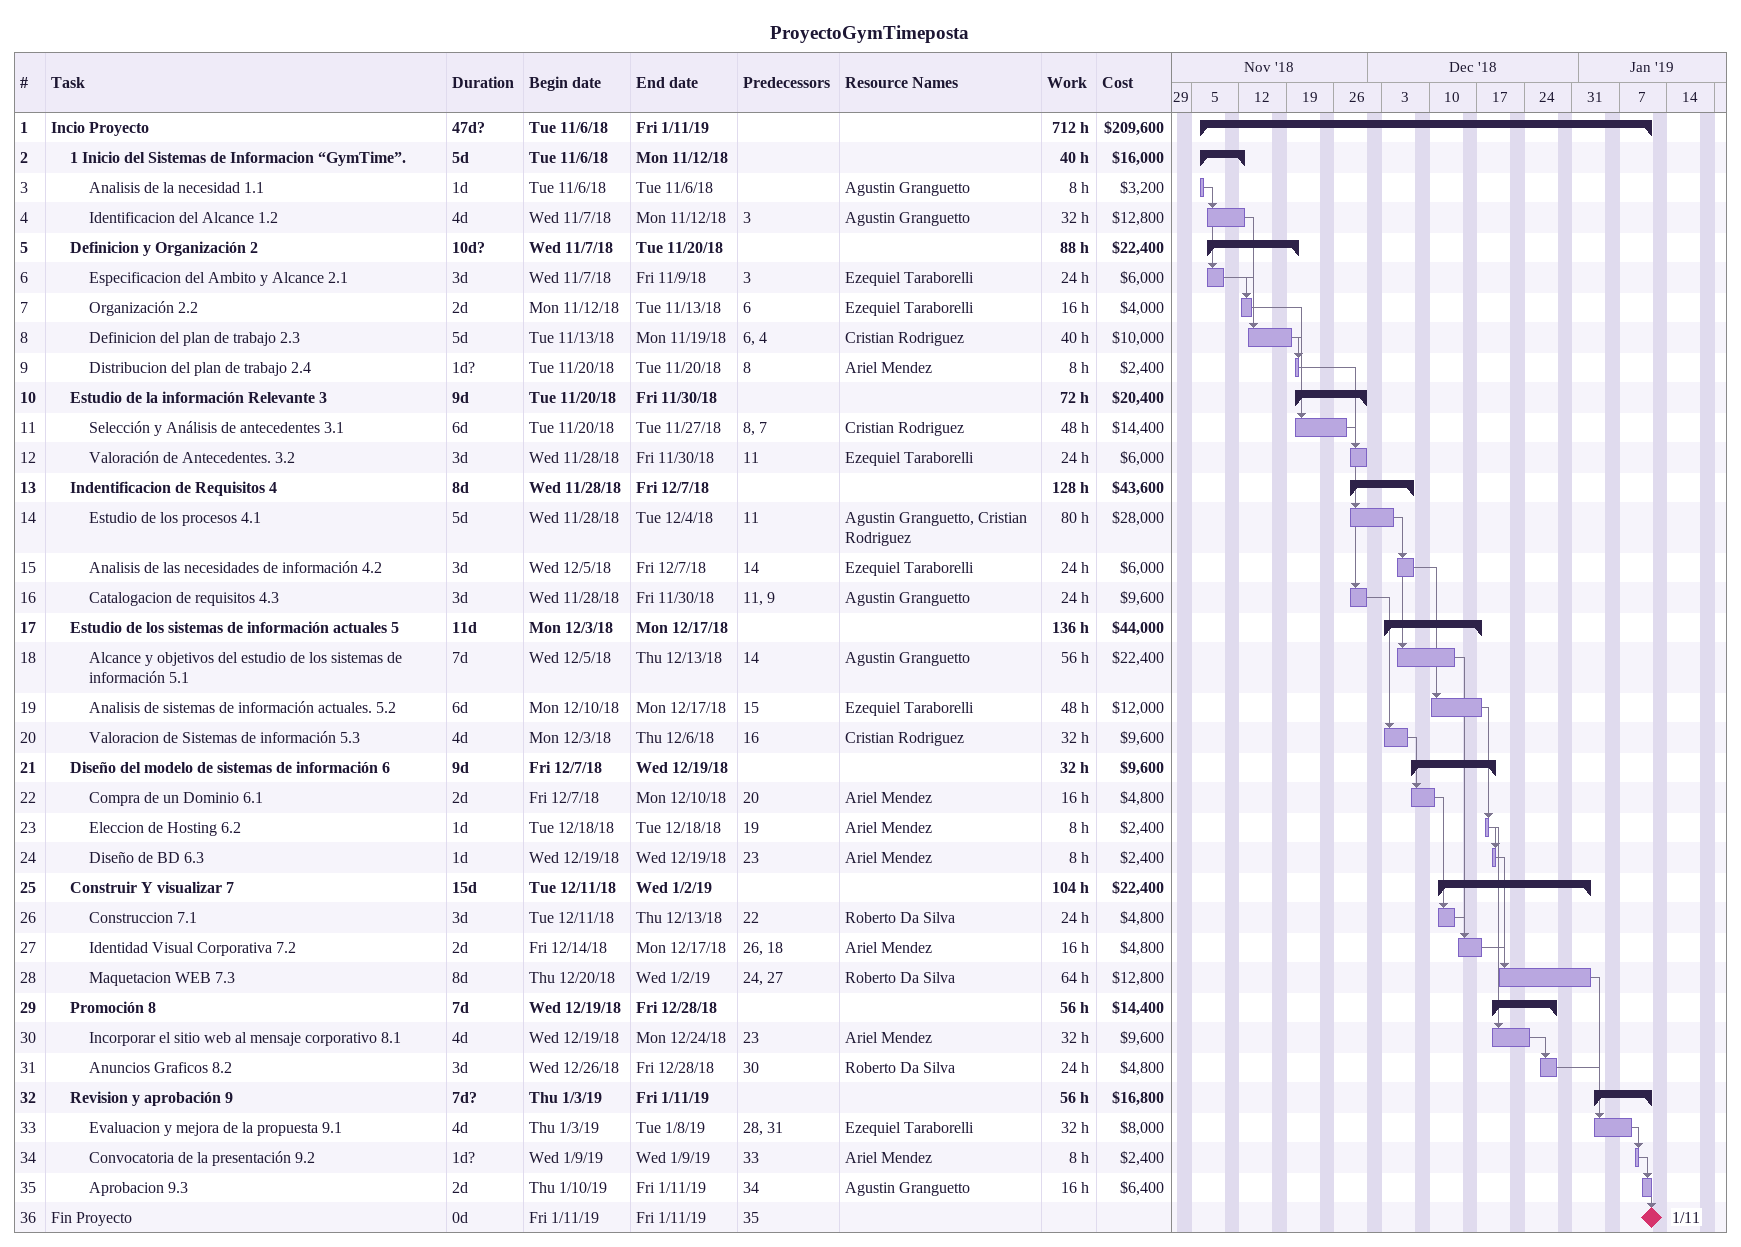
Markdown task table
ProyectoGymTimeposta

| ID | Level | Task | Duration | Start | Finish | Predecessors | Resources | Work (h) | Cost ($) |
|---|---|---|---|---|---|---|---|---|---|
| 1 | 1 | **Incio Proyecto** | 47d? | 2018-11-06 | 2019-01-11 |  |  | 712 | 209600 |
| 2 | 2 | **1 Inicio del Sistemas de Informacion “GymTime”.** | 5d | 2018-11-06 | 2018-11-12 |  |  | 40 | 16000 |
| 3 | 3 | Analisis de la necesidad 1.1 | 1d | 2018-11-06 | 2018-11-06 |  | Agustin Granguetto | 8 | 3200 |
| 4 | 3 | Identificacion del Alcance 1.2 | 4d | 2018-11-07 | 2018-11-12 | 3 | Agustin Granguetto | 32 | 12800 |
| 5 | 2 | **Definicion y Organización 2** | 10d? | 2018-11-07 | 2018-11-20 |  |  | 88 | 22400 |
| 6 | 3 | Especificacion del Ambito y Alcance 2.1 | 3d | 2018-11-07 | 2018-11-09 | 3 | Ezequiel Taraborelli | 24 | 6000 |
| 7 | 3 | Organización 2.2 | 2d | 2018-11-12 | 2018-11-13 | 6 | Ezequiel Taraborelli | 16 | 4000 |
| 8 | 3 | Definicion del plan de trabajo 2.3 | 5d | 2018-11-13 | 2018-11-19 | 6, 4 | Cristian Rodriguez | 40 | 10000 |
| 9 | 3 | Distribucion del plan de trabajo 2.4 | 1d? | 2018-11-20 | 2018-11-20 | 8 | Ariel Mendez | 8 | 2400 |
| 10 | 2 | **Estudio de la información Relevante 3** | 9d | 2018-11-20 | 2018-11-30 |  |  | 72 | 20400 |
| 11 | 3 | Selección y Análisis de antecedentes 3.1 | 6d | 2018-11-20 | 2018-11-27 | 8, 7 | Cristian Rodriguez | 48 | 14400 |
| 12 | 3 | Valoración de Antecedentes. 3.2 | 3d | 2018-11-28 | 2018-11-30 | 11 | Ezequiel Taraborelli | 24 | 6000 |
| 13 | 2 | **Indentificacion de Requisitos 4** | 8d | 2018-11-28 | 2018-12-07 |  |  | 128 | 43600 |
| 14 | 3 | Estudio de los procesos 4.1 | 5d | 2018-11-28 | 2018-12-04 | 11 | Agustin Granguetto, Cristian Rodriguez | 80 | 28000 |
| 15 | 3 | Analisis de las necesidades de información 4.2 | 3d | 2018-12-05 | 2018-12-07 | 14 | Ezequiel Taraborelli | 24 | 6000 |
| 16 | 3 | Catalogacion de requisitos 4.3 | 3d | 2018-11-28 | 2018-11-30 | 11, 9 | Agustin Granguetto | 24 | 9600 |
| 17 | 2 | **Estudio de los sistemas de información actuales 5** | 11d | 2018-12-03 | 2018-12-17 |  |  | 136 | 44000 |
| 18 | 3 | Alcance y objetivos del estudio de los sistemas de información 5.1 | 7d | 2018-12-05 | 2018-12-13 | 14 | Agustin Granguetto | 56 | 22400 |
| 19 | 3 | Analisis de sistemas de información actuales. 5.2 | 6d | 2018-12-10 | 2018-12-17 | 15 | Ezequiel Taraborelli | 48 | 12000 |
| 20 | 3 | Valoracion de Sistemas de información 5.3 | 4d | 2018-12-03 | 2018-12-06 | 16 | Cristian Rodriguez | 32 | 9600 |
| 21 | 2 | **Diseño del modelo de sistemas de información 6** | 9d | 2018-12-07 | 2018-12-19 |  |  | 32 | 9600 |
| 22 | 3 | Compra de un Dominio 6.1 | 2d | 2018-12-07 | 2018-12-10 | 20 | Ariel Mendez | 16 | 4800 |
| 23 | 3 | Eleccion de Hosting 6.2 | 1d | 2018-12-18 | 2018-12-18 | 19 | Ariel Mendez | 8 | 2400 |
| 24 | 3 | Diseño de BD 6.3 | 1d | 2018-12-19 | 2018-12-19 | 23 | Ariel Mendez | 8 | 2400 |
| 25 | 2 | **Construir Y visualizar 7** | 15d | 2018-12-11 | 2019-01-02 |  |  | 104 | 22400 |
| 26 | 3 | Construccion 7.1 | 3d | 2018-12-11 | 2018-12-13 | 22 | Roberto Da Silva | 24 | 4800 |
| 27 | 3 | Identidad Visual Corporativa 7.2 | 2d | 2018-12-14 | 2018-12-17 | 26, 18 | Ariel Mendez | 16 | 4800 |
| 28 | 3 | Maquetacion WEB 7.3 | 8d | 2018-12-20 | 2019-01-02 | 24, 27 | Roberto Da Silva | 64 | 12800 |
| 29 | 2 | **Promoción 8** | 7d | 2018-12-19 | 2018-12-28 |  |  | 56 | 14400 |
| 30 | 3 | Incorporar el sitio web al mensaje corporativo 8.1 | 4d | 2018-12-19 | 2018-12-24 | 23 | Ariel Mendez | 32 | 9600 |
| 31 | 3 | Anuncios Graficos 8.2 | 3d | 2018-12-26 | 2018-12-28 | 30 | Roberto Da Silva | 24 | 4800 |
| 32 | 2 | **Revision y aprobación 9** | 7d? | 2019-01-03 | 2019-01-11 |  |  | 56 | 16800 |
| 33 | 3 | Evaluacion y mejora de la propuesta 9.1 | 4d | 2019-01-03 | 2019-01-08 | 28, 31 | Ezequiel Taraborelli | 32 | 8000 |
| 34 | 3 | Convocatoria de la presentación 9.2 | 1d? | 2019-01-09 | 2019-01-09 | 33 | Ariel Mendez | 8 | 2400 |
| 35 | 3 | Aprobacion 9.3 | 2d | 2019-01-10 | 2019-01-11 | 34 | Agustin Granguetto | 16 | 6400 |
| 36 | 1 | Fin Proyecto | 0d | 2019-01-11 | 2019-01-11 | 35 |  |  |  |
